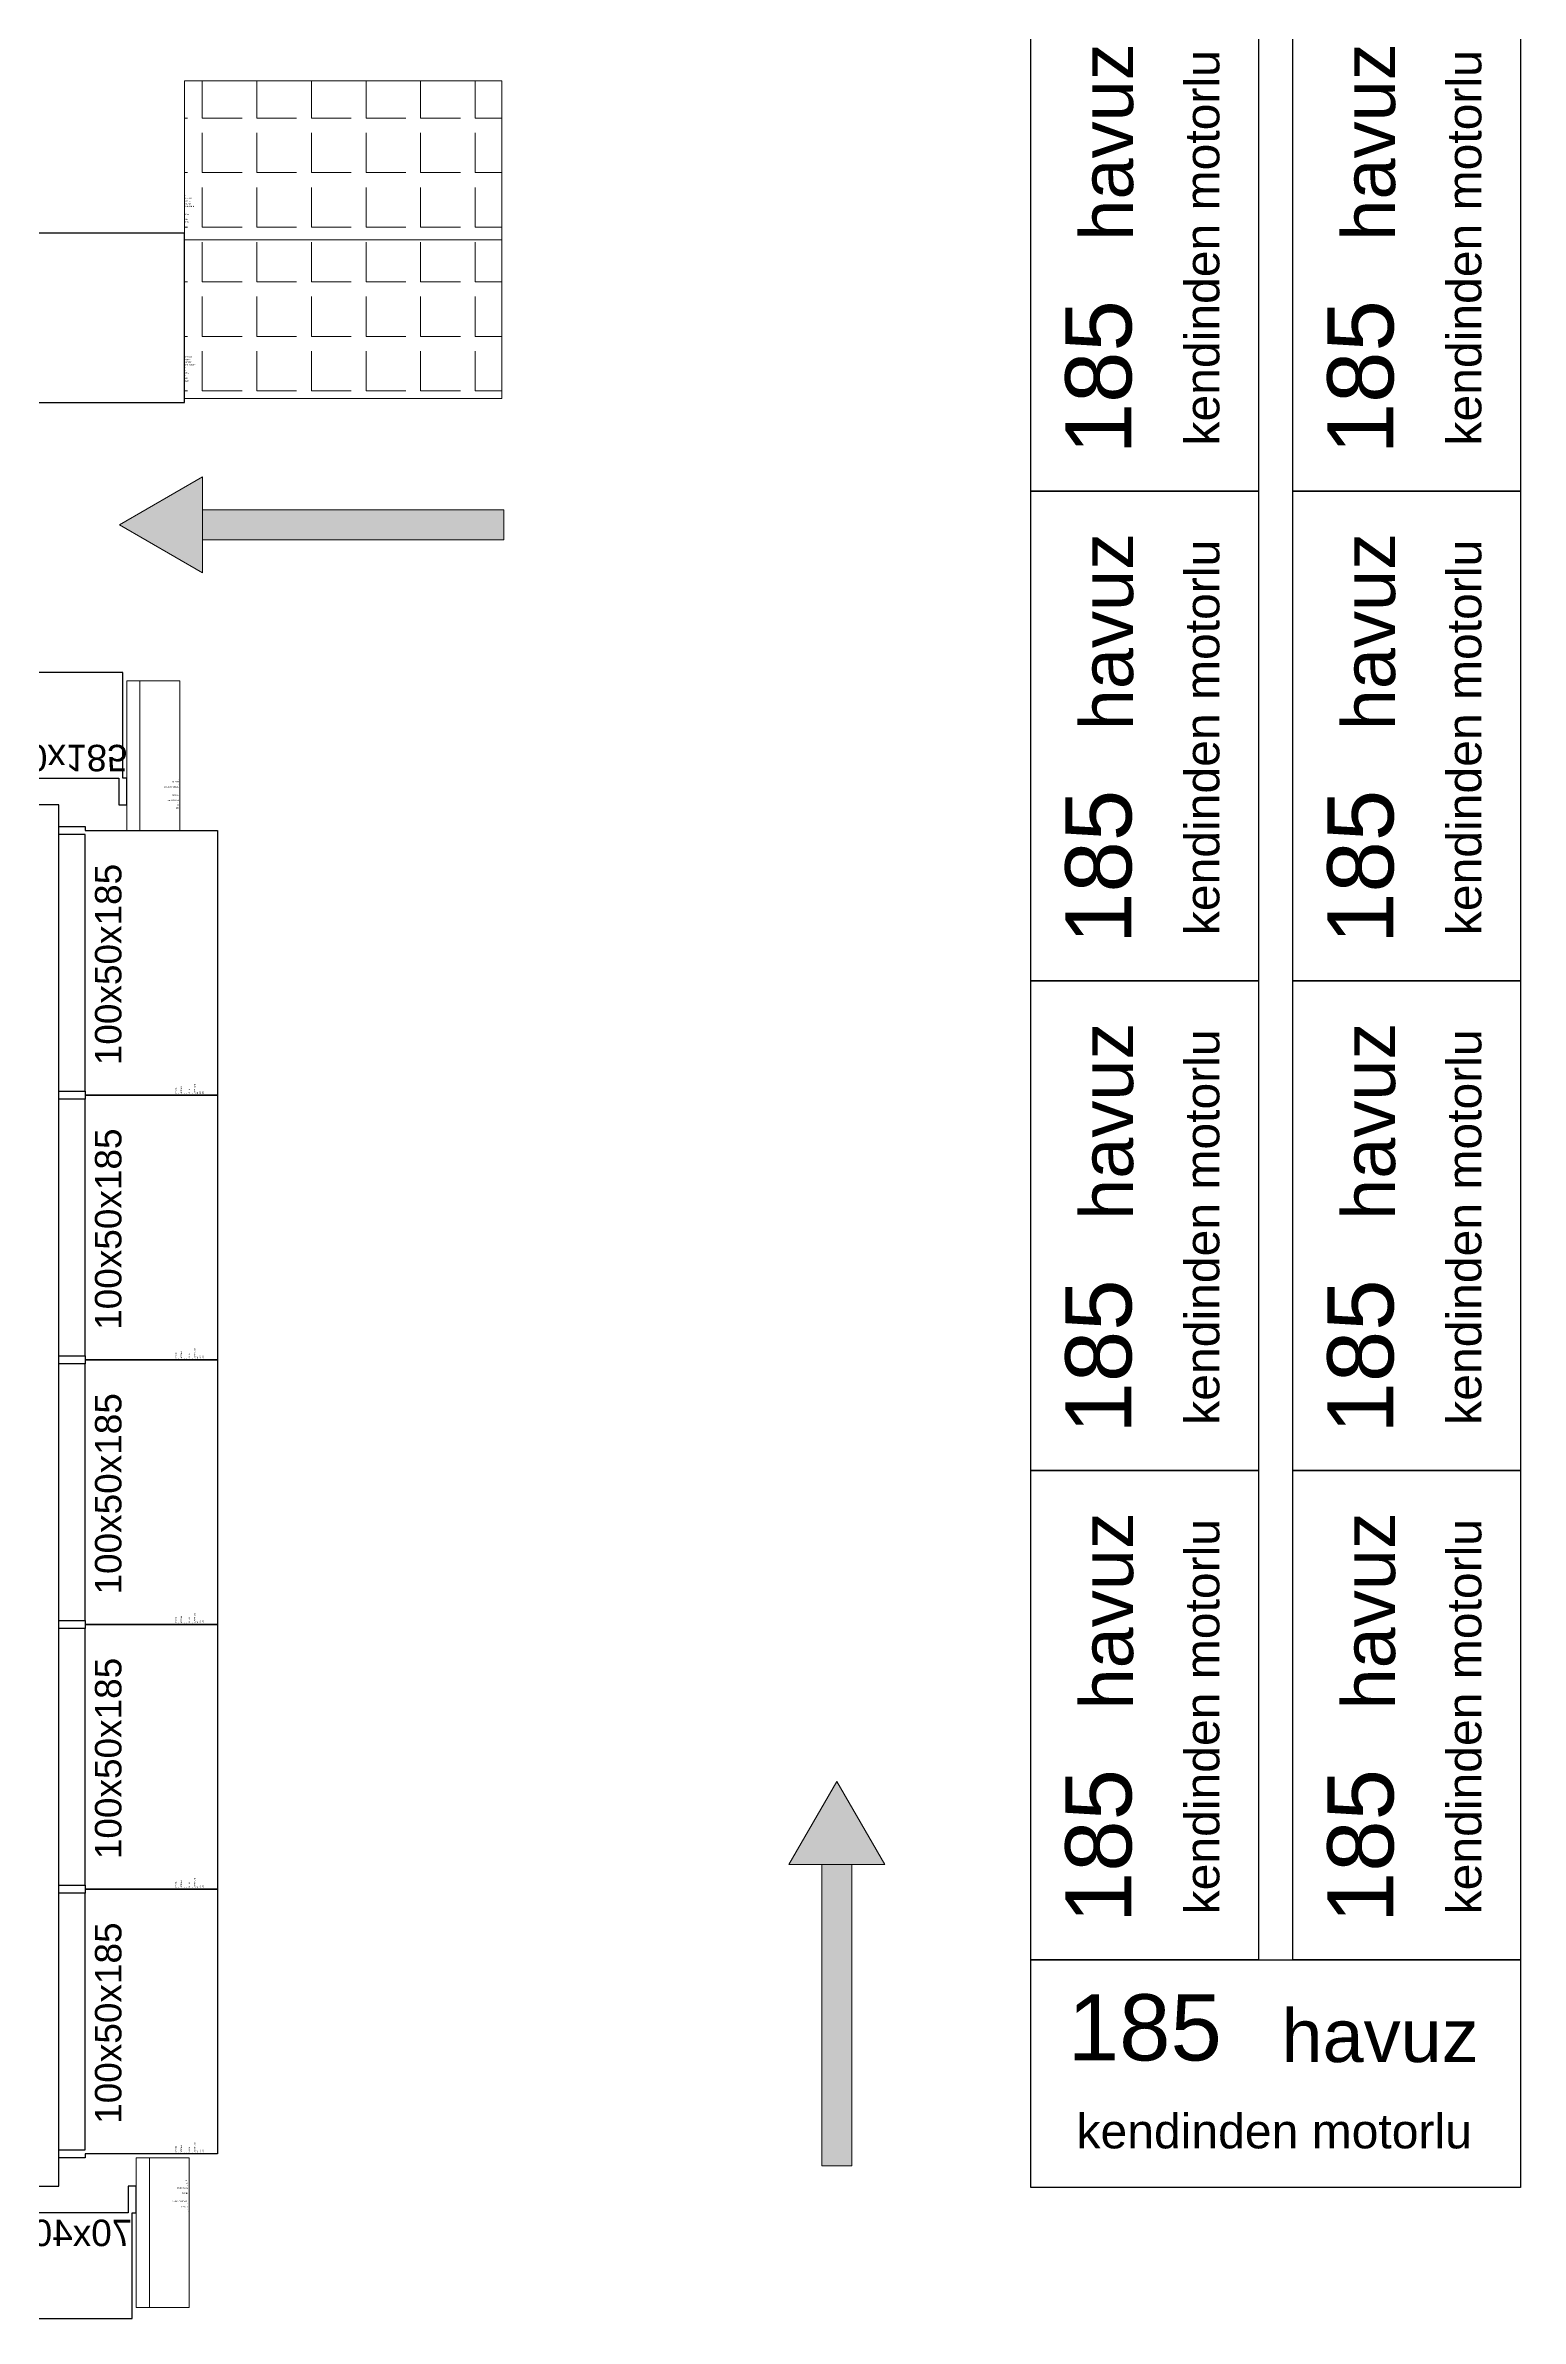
# Model space of a CAD drawing. Extents: x 2698 to 184165, y 3805 to 33846.
# Drawn here: x 165224 to 165782, y 30342 to 31201 of the extents above; entities that cross this region are included whole.
import ezdxf
from ezdxf.enums import TextEntityAlignment as Align

# ---------------------------------------------------------------- set-up
doc = ezdxf.new("R2010")
doc.units = 0
doc.header["$LTSCALE"] = 2
doc.layers.get('0').update_dxf_attribs({"color": 252, "linetype": 'CONTINUOUS'})
doc.layers.add('_MCA-0-MIM', color=252, linetype='CONTINUOUS', lineweight=18)
for name, color, linetype in [('Alçıpan', 252, 'CONTINUOUS'), ('havuz dolap', 252, 'CONTINUOUS'), ('Kolon', 52, 'CONTINUOUS'), ('Planogram', 252, 'CONTINUOUS'), ('reyon100', 252, 'CONTINUOUS'), ('reyon70', 252, 'CONTINUOUS')]:
    doc.layers.add(name, color=color, linetype=linetype)
doc.styles.get("Standard").update_dxf_attribs({"font": 'arial.ttf'})
doc.styles.add('Text Of Place', font='swissl.ttf', dxfattribs={"height": 50})

# ---------------------------------------------------------------- blocks, each defined once
blk = doc.blocks.new('yan reyon büyük')
for p, q in [((0, 0), (56.6, 0)), ((0, 0), (0, -20)), ((56.6, 0), (56.6, -20)), ((0, -15), (56.6, -15)), ((0, -20), (56.6, -20))]:
    blk.add_line(p, q)
at = {"layer": 'Planogram'}
for tag, p, height in [('YUKSEKLIK', (8.2, -0.34), 0.5), ('UZUNLUK', (9.2, -0.34), 0.5), ('DERINLIK', (10.2, -0.34), 0.5), ('KULLANIM', (11.2, -0.34), 0.5), ('KULLANIM_SEKLI', (12.2, -0.34), 0.5), ('YAPI', (13.2, -0.34), 0.5), ('KAPAK', (14.2, -0.34), 0.5), ('ALT_TANIM', (15.2, -0.34), 0.5), ('TANIM', (16.2, -0.34), 0.5), ('ALT_TIP', (17.2, -0.34), 0.5), ('TIP', (18.2, -0.34), 0.5), ('ALAN', (19.2, -0.34), 0.5), ('KILITLI', (20.2, -0.34), 0.1)]:
    blk.add_attdef(tag, p, '', height=height, rotation=270, dxfattribs=at)
blk = doc.blocks.new('*U116')
at = {"layer": 'reyon70'}
blk.add_lwpolyline([(1.5, 40), (65, 40), (65, 50), (68, 50), (68, 40), (66.5, 40), (66.5, 0), (0, 0), (0, 40), (-1.5, 40), (-1.5, 50), (1.5, 50)], close=True, dxfattribs=at)
at = {"layer": 'Planogram'}
for tag, p, height in [('KILITLI', (0.34, 17.39), 0.1), ('ALAN', (0.34, 16.39), 0.5), ('ALT_TIP', (0.34, 14.39), 0.5), ('ALT_TANIM', (0.34, 12.39), 0.5), ('TIP', (0.34, 15.39), 0.5), ('TANIM', (0.34, 13.39), 0.5), ('YAPI', (0.34, 10.39), 0.5), ('KAPAK', (0.34, 11.39), 0.5), ('KULLANIM_SEKLI', (0.34, 9.39), 0.5), ('KULLANIM', (0.34, 8.39), 0.5), ('YUKSEKLIK', (0.34, 5.39), 0.5), ('DERINLIK', (0.34, 7.39), 0.5), ('UZUNLUK', (0.34, 6.39), 0.5)]:
    blk.add_attdef(tag, p, '', height=height, dxfattribs=at)
at = {"layer": 'reyon70', "style": 'Text Of Place'}
blk.add_text('70x40x185', height=10, dxfattribs=at).set_placement((34.14, 27.36), align=Align.CENTER)
blk = doc.blocks.new('*U117')
at = {"layer": 'reyon70'}
blk.add_lwpolyline([(1.5, 40), (65, 40), (65, 50), (68, 50), (68, 40), (66.5, 40), (66.5, 0), (0, 0), (0, 40), (-1.5, 40), (-1.5, 50), (1.5, 50)], close=True, dxfattribs=at)
at = {"layer": 'Planogram'}
for tag, p, height in [('KILITLI', (0.34, 17.39), 0.1), ('ALAN', (0.34, 16.39), 0.5), ('ALT_TIP', (0.34, 14.39), 0.5), ('ALT_TANIM', (0.34, 12.39), 0.5), ('TIP', (0.34, 15.39), 0.5), ('TANIM', (0.34, 13.39), 0.5), ('YAPI', (0.34, 10.39), 0.5), ('KAPAK', (0.34, 11.39), 0.5), ('KULLANIM_SEKLI', (0.34, 9.39), 0.5), ('KULLANIM', (0.34, 8.39), 0.5), ('YUKSEKLIK', (0.34, 5.39), 0.5), ('DERINLIK', (0.34, 7.39), 0.5), ('UZUNLUK', (0.34, 6.39), 0.5)]:
    blk.add_attdef(tag, p, '', height=height, dxfattribs=at)
at = {"layer": 'reyon70', "style": 'Text Of Place'}
blk.add_text('70x40x185', height=10, dxfattribs=at).set_placement((34.14, 27.36), align=Align.CENTER)
blk = doc.blocks.new('60x120 sepet')
h = blk.add_hatch()
h.set_pattern_fill('ANGLE', color=256, scale=75, style=0)
h.set_pattern_definition([(360, (-54991.426, 17870.375), (5e-15, 20.625), [15, -5.625]), (90, (-54991.426, 17870.375), (-20.625, 6e-15), [15, -5.625])])
h.paths.add_polyline_path([(0, 0), (120, 0), (120, 60), (0, 60)])
blk.add_lwpolyline([(0, 0), (120, 0), (120, 60), (0, 60)], close=True)
at = {"layer": 'Planogram'}
for tag, p, height in [('KILITLI', (0.34, 17.39), 0.1), ('ALAN', (0.34, 16.39), 0.5), ('ALT_TIP', (0.34, 14.39), 0.5), ('ALT_TANIM', (0.34, 12.39), 0.5), ('TIP', (0.34, 15.39), 0.5), ('TANIM', (0.34, 13.39), 0.5), ('YAPI', (0.34, 10.39), 0.5), ('KAPAK', (0.34, 11.39), 0.5), ('KULLANIM_SEKLI', (0.34, 9.39), 0.5), ('KULLANIM', (0.34, 8.39), 0.5), ('YUKSEKLIK', (0.34, 5.39), 0.5), ('DERINLIK', (0.34, 7.39), 0.5), ('UZUNLUK', (0.34, 6.39), 0.5)]:
    blk.add_attdef(tag, p, '', height=height, dxfattribs=at)
blk = doc.blocks.new('Yön01')
at = {"transparency": 33554687}
h = blk.add_hatch(color=256, dxfattribs=at)
h.paths.add_polyline_path([(19504.98, 10802.53), (19489.47, 10829.39), (19473.96, 10802.53)])
h.paths.add_polyline_path([(19494.31, 10802.53), (19484.64, 10802.53), (19484.64, 10705.04), (19494.31, 10705.04)])
for points in [[(19504.98, 10802.53), (19489.47, 10829.39), (19473.96, 10802.53)], [(19494.31, 10802.53), (19484.64, 10802.53), (19484.64, 10705.04), (19494.31, 10705.04)]]:
    blk.add_lwpolyline(points, close=True)
blk = doc.blocks.new('*U138')
at = {"layer": 'reyon100'}
blk.add_lwpolyline([(1.5, 50), (98.5, 50), (98.5, 60), (101.5, 60), (101.5, 50), (100, 50), (100, 0), (0, 0), (0, 50), (-1.5, 50), (-1.5, 60), (1.5, 60)], close=True, dxfattribs=at)
at = {"layer": 'Planogram'}
for tag, p, height in [('KILITLI', (0.44, 17.39), 0.1), ('ALAN', (0.44, 16.39), 0.5), ('ALT_TIP', (0.44, 14.39), 0.5), ('ALT_TANIM', (0.44, 12.39), 0.5), ('TIP', (0.44, 15.39), 0.5), ('TANIM', (0.44, 13.39), 0.5), ('YAPI', (0.44, 10.39), 0.5), ('KAPAK', (0.44, 11.39), 0.5), ('KULLANIM_SEKLI', (0.44, 9.39), 0.5), ('KULLANIM', (0.44, 8.39), 0.5), ('YUKSEKLIK', (0.44, 5.39), 0.5), ('UZUNLUK', (0.44, 6.39), 0.5), ('DERINLIK', (0.44, 7.39), 0.5)]:
    blk.add_attdef(tag, p, '', height=height, dxfattribs=at)
at = {"layer": 'reyon100', "style": 'Text Of Place'}
blk.add_text('100x50x185', height=10, dxfattribs=at).set_placement((49.35, 36.3), align=Align.CENTER)
blk = doc.blocks.new('ZEMİN KAT')
at = {"layer": 'Alçıpan'}
blk.add_lwpolyline([(171825.88, 30914.03), (171665.88, 30914.03), (171665.88, 30392.03), (172645.88, 30392.03), (172655.88, 30392.03), (172655.88, 30904.03), (172655.88, 30914.03)], close=True, dxfattribs=at)
at = {"layer": 'havuz dolap', "color": 252}
for points in [[(173023.25, 31032.53), (173023.25, 31217.53), (173109.25, 31217.53), (173109.25, 31032.53)], [(173122.25, 31032.53), (173122.25, 31217.53), (173208.25, 31217.53), (173208.25, 31032.53)], [(173023.25, 30847.53), (173023.25, 31032.53), (173109.25, 31032.53), (173109.25, 30847.53)], [(173122.25, 30847.53), (173122.25, 31032.53), (173208.25, 31032.53), (173208.25, 30847.53)], [(173023.25, 30662.53), (173023.25, 30847.53), (173109.25, 30847.53), (173109.25, 30662.53)], [(173122.25, 30662.53), (173122.25, 30847.53), (173208.25, 30847.53), (173208.25, 30662.53)], [(173023.25, 30477.53), (173023.25, 30662.53), (173109.25, 30662.53), (173109.25, 30477.53)], [(173122.25, 30477.53), (173122.25, 30662.53), (173208.25, 30662.53), (173208.25, 30477.53)], [(173023.25, 30477.53), (173208.25, 30477.53), (173208.25, 30391.53), (173023.25, 30391.53)]]:
    blk.add_lwpolyline(points, close=True, dxfattribs=at)
at = {"layer": 'Kolon'}
blk.add_lwpolyline([(172638.38, 31130.03), (172638.38, 31066.03), (172703.38, 31066.03), (172703.38, 31130.03)], close=True, dxfattribs=at)
for p in [(172703.38, 31127.53), (172703.38, 31067.53)]:
    blk.add_blockref('60x120 sepet', p).add_auto_attribs({'ALAN': '-', 'KILITLI': 'H', 'YUKSEKLIK': '-', 'UZUNLUK': '120', 'DERINLIK': '60', 'KULLANIM': '-', 'KULLANIM_SEKLI': 'DSA', 'YAPI': '-', 'KAPAK': '-', 'ALT_TANIM': 'TEL SEPET ', 'TANIM': 'SEPET', 'ALT_TIP': 'ORTA', 'TIP': 'TESHIR'})
at = {"xscale": 1.167736814224391, "yscale": 1.167736814224391, "zscale": 1.167736814224391, "rotation": 90}
blk.add_blockref('Yön01', (185324.71, 8261.2), dxfattribs=at)
ref = blk.add_blockref('yan reyon büyük', (172701.59, 30904.3), dxfattribs=dict(xscale=-1, rotation=270))
ref.add_attrib('ALAN', '-', (172701.02, 30923.5), dxfattribs={"layer": 'Planogram', "height": 0.5})
ref.add_attrib('KILITLI', 'H', (172701.16, 30924.5), dxfattribs={"layer": 'Planogram', "height": 0.1})
ref.add_attrib('YUKSEKLIK', '185', (172700.04, 30912.5), dxfattribs={"layer": 'Planogram', "height": 0.5})
ref.add_attrib('UZUNLUK', '57', (172700.48, 30913.5), dxfattribs={"layer": 'Planogram', "height": 0.5})
ref.add_attrib('DERINLIK', '20', (172700.49, 30914.5), dxfattribs={"layer": 'Planogram', "height": 0.5})
ref.add_attrib('KULLANIM', 'REYON BASI', (172696.99, 30915.5), dxfattribs={"layer": 'Planogram', "height": 0.5})
ref.add_attrib('KULLANIM_SEKLI', '-', (172701.02, 30916.5), dxfattribs={"layer": 'Planogram', "height": 0.5})
ref.add_attrib('YAPI', 'METAL', (172698.9, 30917.5), dxfattribs={"layer": 'Planogram', "height": 0.5})
ref.add_attrib('KAPAK', '-', (172701.02, 30918.5), dxfattribs={"layer": 'Planogram', "height": 0.5})
ref.add_attrib('ALT_TANIM', '-', (172701.02, 30919.5), dxfattribs={"layer": 'Planogram', "height": 0.5})
ref.add_attrib('TANIM', 'TURUNCU YANAK', (172695.23, 30920.5), dxfattribs={"layer": 'Planogram', "height": 0.5})
ref.add_attrib('ALT_TIP', '-', (172701.02, 30921.5), dxfattribs={"layer": 'Planogram', "height": 0.5})
ref.add_attrib('TIP', 'REYON', (172698.77, 30922.5), dxfattribs={"layer": 'Planogram', "height": 0.5})
at = {"xscale": 1.167736814224391, "yscale": 1.167736814224391, "zscale": 1.167736814224391}
blk.add_blockref('Yön01', (150191.35, 17899.11), dxfattribs=at)
at = {"rotation": 270}
blk.add_blockref('yan reyon büyük', (172705.16, 30402.75), dxfattribs=at).add_auto_attribs({'ALAN': '-', 'KILITLI': 'H', 'YUKSEKLIK': '185', 'UZUNLUK': '57', 'DERINLIK': '20', 'KULLANIM': 'REYON BASI', 'KULLANIM_SEKLI': '-', 'YAPI': 'METAL', 'KAPAK': '-', 'ALT_TANIM': '-', 'TANIM': 'TURUNCU YANAK', 'ALT_TIP': '-', 'TIP': 'REYON'})
at = {"layer": 'reyon100', "rotation": 90}
for p in [(172715.88, 30804.3), (172715.88, 30704.3), (172715.88, 30604.3), (172715.88, 30504.3), (172715.88, 30404.3)]:
    blk.add_blockref('*U138', p, dxfattribs=at).add_auto_attribs({'ALAN': '-', 'KILITLI': 'H', 'YUKSEKLIK': '185', 'UZUNLUK': '100', 'DERINLIK': '50', 'KULLANIM': 'DUVAR DIBI', 'KULLANIM_SEKLI': '-', 'YAPI': 'METAL', 'KAPAK': '-', 'ALT_TANIM': '-', 'TANIM': 'NORMAL', 'ALT_TIP': '-', 'TIP': 'REYON'})
at = {"layer": 'reyon70', "xscale": -1, "rotation": 180}
blk.add_blockref('*U116', (172613.59, 30964.03), dxfattribs=at)
at = {"layer": 'reyon70', "xscale": -1}
blk.add_blockref('*U117', (172683.66, 30342.03), dxfattribs=at)
at = {"color": 252, "style": 'Text Of Place'}
for s, height, p in [('havuz', 20, (173061.86, 31127.17)), ('kendinden motorlu', 13, (173094.45, 31049.75)), ('havuz', 20, (173160.86, 31127.17)), ('kendinden motorlu', 13, (173193.45, 31049.75)), ('185', 25, (173061.24, 31046.42)), ('185', 25, (173160.24, 31046.42)), ('havuz', 20, (173061.86, 30942.17)), ('havuz', 20, (173160.86, 30942.17)), ('kendinden motorlu', 13, (173094.45, 30864.75)), ('kendinden motorlu', 13, (173193.45, 30864.75)), ('185', 25, (173061.24, 30861.42)), ('185', 25, (173160.24, 30861.42)), ('havuz', 20, (173061.86, 30757.17)), ('kendinden motorlu', 13, (173094.45, 30679.75)), ('havuz', 20, (173160.86, 30757.17)), ('kendinden motorlu', 13, (173193.45, 30679.75)), ('185', 25, (173061.24, 30676.42)), ('185', 25, (173160.24, 30676.42)), ('havuz', 20, (173061.86, 30572.17)), ('kendinden motorlu', 13, (173094.45, 30494.75)), ('havuz', 20, (173160.86, 30572.17)), ('kendinden motorlu', 13, (173193.45, 30494.75)), ('185', 25, (173061.24, 30491.42)), ('185', 25, (173160.24, 30491.42))]:
    blk.add_text(s, height=height, rotation=90, dxfattribs=at).set_placement(p)
for s, height, p in [('185', 25, (173037.14, 30439.55)), ('havuz', 20, (173117.89, 30438.93)), ('kendinden motorlu', 13, (173040.47, 30406.33))]:
    blk.add_text(s, height=height, dxfattribs=at).set_placement(p)
for tag, p in [('PLN_ID', (172923.07, 31560.21)), ('FORMAT', (174194.75, 31176.9)), ('UNITE_SAYISI', (174194.95, 31176.65)), ('GRUP', (174195.11, 31176.44)), ('PLANOGRAM_ADI', (174195.28, 31176.24)), ('PLN_ID', (173932.96, 31088.8)), ('FORMAT', (173764.03, 30846.27)), ('UNITE_SAYISI', (173764.22, 30846.03)), ('GRUP', (173764.39, 30845.81)), ('PLANOGRAM_ADI', (173764.55, 30845.61)), ('PLN_ID', (173765.43, 30824.23)), ('PLN_ID', (173999.9, 30002.66)), ('FORMAT', (170580.58, 29917.48)), ('UNITE_SAYISI', (170580.78, 29917.24)), ('GRUP', (170580.94, 29917.03)), ('PLANOGRAM_ADI', (170581.11, 29916.83)), ('PLN_ID', (170581.99, 29895.45)), ('FORMAT', (169488.77, 29510.59)), ('UNITE_SAYISI', (169488.97, 29510.35)), ('GRUP', (169489.13, 29510.13)), ('PLANOGRAM_ADI', (169489.3, 29509.94)), ('PLN_ID', (169490.17, 29488.55)), ('FORMAT', (173143.41, 29324.4)), ('UNITE_SAYISI', (173143.61, 29324.16)), ('GRUP', (173143.77, 29323.95)), ('PLANOGRAM_ADI', (173143.94, 29323.75)), ('PLN_ID', (173144.81, 29302.36))]:
    blk.add_attdef(tag, p, '', height=0.162, rotation=35.41823)
at = {"color": 252}
for tag, p in [('FORMAT', (173517.63, 30361.88)), ('UNITE_SAYISI', (173517.82, 30361.64)), ('PLANOGRAM_ADI', (173518.15, 30361.23)), ('GRUP', (173517.99, 30361.43)), ('PLN_ID', (173519.03, 30339.85)), ('FORMAT', (174014.71, 29571.22)), ('UNITE_SAYISI', (174014.9, 29570.97)), ('PLANOGRAM_ADI', (174015.23, 29570.56)), ('GRUP', (174015.07, 29570.76)), ('PLN_ID', (174016.11, 29549.18))]:
    blk.add_attdef(tag, p, '', height=0.162, rotation=35.41823, dxfattribs=at)
at = {"layer": 'Planogram'}
for tag, p, height, rotation in [('KULLANIM_SEKLI', (172905.05, 31695.57), 0.5, 180), ('YUKSEKLIK', (172905.05, 31699.57), 0.5, 180), ('KULLANIM', (172905.05, 31696.57), 0.5, 180), ('UZUNLUK', (172905.05, 31698.57), 0.5, 180), ('DERINLIK', (172905.05, 31697.57), 0.5, 180), ('KAPAK', (172905.05, 31693.57), 0.5, 180), ('YAPI', (172905.05, 31694.57), 0.5, 180), ('KULLANIM_SEKLI', (173410.05, 31695.57), 0.5, 180), ('YUKSEKLIK', (173410.05, 31699.57), 0.5, 180), ('KULLANIM', (173410.05, 31696.57), 0.5, 180), ('UZUNLUK', (173410.05, 31698.57), 0.5, 180), ('DERINLIK', (173410.05, 31697.57), 0.5, 180), ('KAPAK', (173410.05, 31693.57), 0.5, 180), ('YAPI', (173410.05, 31694.57), 0.5, 180), ('ALT_TANIM', (172905.05, 31692.57), 0.5, 180), ('ALT_TIP', (172905.05, 31690.57), 0.5, 180), ('TANIM', (172905.05, 31691.57), 0.5, 180), ('ALAN', (172905.05, 31688.57), 0.5, 180), ('TIP', (172905.05, 31689.57), 0.5, 180), ('KILITLI', (172905.05, 31687.57), 0.1, 180), ('ALT_TANIM', (173410.05, 31692.57), 0.5, 180), ('ALT_TIP', (173410.05, 31690.57), 0.5, 180), ('TANIM', (173410.05, 31691.57), 0.5, 180), ('ALAN', (173410.05, 31688.57), 0.5, 180), ('TIP', (173410.05, 31689.57), 0.5, 180), ('KILITLI', (173410.05, 31687.57), 0.1, 180), ('YUKSEKLIK', (173413.39, 31616), 0.5, 270), ('UZUNLUK', (173414.39, 31616), 0.5, 270), ('DERINLIK', (173415.39, 31616), 0.5, 270), ('KULLANIM', (173416.39, 31616), 0.5, 270), ('KULLANIM_SEKLI', (173417.39, 31616), 0.5, 270), ('YAPI', (173418.39, 31616), 0.5, 270), ('KAPAK', (173419.39, 31616), 0.5, 270), ('ALT_TANIM', (173420.39, 31616), 0.5, 270), ('TANIM', (173421.39, 31616), 0.5, 270), ('ALT_TIP', (173422.39, 31616), 0.5, 270), ('TIP', (173423.39, 31616), 0.5, 270), ('ALAN', (173424.39, 31616), 0.5, 270), ('KILITLI', (173425.39, 31616), 0.1, 270), ('YUKSEKLIK', (173511.98, 31599.42), 0.5, 180), ('YUKSEKLIK', (174141.98, 31599.42), 0.5, 180), ('KULLANIM_SEKLI', (173511.98, 31595.42), 0.5, 180), ('ALT_TANIM', (173511.98, 31592.42), 0.5, 180), ('KULLANIM', (173511.98, 31596.42), 0.5, 180), ('UZUNLUK', (173511.98, 31598.42), 0.5, 180), ('DERINLIK', (173511.98, 31597.42), 0.5, 180), ('ALT_TIP', (173511.98, 31590.42), 0.5, 180), ('KAPAK', (173511.98, 31593.42), 0.5, 180), ('TANIM', (173511.98, 31591.42), 0.5, 180), ('YAPI', (173511.98, 31594.42), 0.5, 180), ('KULLANIM_SEKLI', (174141.98, 31595.42), 0.5, 180), ('ALT_TANIM', (174141.98, 31592.42), 0.5, 180), ('KULLANIM', (174141.98, 31596.42), 0.5, 180), ('UZUNLUK', (174141.98, 31598.42), 0.5, 180), ('DERINLIK', (174141.98, 31597.42), 0.5, 180), ('ALT_TIP', (174141.98, 31590.42), 0.5, 180), ('KAPAK', (174141.98, 31593.42), 0.5, 180), ('TANIM', (174141.98, 31591.42), 0.5, 180), ('YAPI', (174141.98, 31594.42), 0.5, 180), ('ALAN', (173511.98, 31588.42), 0.5, 180), ('TIP', (173511.98, 31589.42), 0.5, 180), ('KILITLI', (173511.98, 31587.42), 0.1, 180), ('ALAN', (174141.98, 31588.42), 0.5, 180), ('TIP', (174141.98, 31589.42), 0.5, 180), ('KILITLI', (174141.98, 31587.42), 0.1, 180), ('YUKSEKLIK', (173413.39, 31517), 0.5, 270), ('UZUNLUK', (173414.39, 31517), 0.5, 270), ('DERINLIK', (173415.39, 31517), 0.5, 270), ('KULLANIM', (173416.39, 31517), 0.5, 270), ('KULLANIM_SEKLI', (173417.39, 31517), 0.5, 270), ('YAPI', (173418.39, 31517), 0.5, 270), ('KAPAK', (173419.39, 31517), 0.5, 270), ('ALT_TANIM', (173420.39, 31517), 0.5, 270), ('TANIM', (173421.39, 31517), 0.5, 270), ('ALT_TIP', (173422.39, 31517), 0.5, 270), ('TIP', (173423.39, 31517), 0.5, 270), ('ALAN', (173424.39, 31517), 0.5, 270), ('KILITLI', (173425.39, 31517), 0.1, 270), ('YUKSEKLIK', (174167.32, 31514.11), 0.5, 270), ('UZUNLUK', (174168.32, 31514.11), 0.5, 270), ('DERINLIK', (174169.32, 31514.11), 0.5, 270), ('KULLANIM', (174170.32, 31514.11), 0.5, 270), ('KULLANIM_SEKLI', (174171.32, 31514.11), 0.5, 270), ('YAPI', (174172.32, 31514.11), 0.5, 270), ('KAPAK', (174173.32, 31514.11), 0.5, 270), ('ALT_TANIM', (174174.32, 31514.11), 0.5, 270), ('TANIM', (174175.32, 31514.11), 0.5, 270), ('ALT_TIP', (174176.32, 31514.11), 0.5, 270), ('TIP', (174177.32, 31514.11), 0.5, 270), ('ALAN', (174178.32, 31514.11), 0.5, 270), ('KILITLI', (174179.32, 31514.11), 0.1, 270), ('KULLANIM_SEKLI', (174251.9, 31259.11), 0.5, 90), ('KILITLI', (174243.9, 31259.11), 0.1, 90), ('ALAN', (174244.9, 31259.11), 0.5, 90), ('TIP', (174245.9, 31259.11), 0.5, 90), ('ALT_TIP', (174246.9, 31259.11), 0.5, 90), ('TANIM', (174247.9, 31259.11), 0.5, 90), ('ALT_TANIM', (174248.9, 31259.11), 0.5, 90), ('KAPAK', (174249.9, 31259.11), 0.5, 90), ('YAPI', (174250.9, 31259.11), 0.5, 90), ('KULLANIM', (174252.9, 31259.11), 0.5, 90), ('DERINLIK', (174253.9, 31259.11), 0.5, 90), ('UZUNLUK', (174254.9, 31259.11), 0.5, 90), ('YUKSEKLIK', (174255.9, 31259.11), 0.5, 90), ('ALT_TANIM', (173989.31, 30934.24), 0.5, 90), ('KULLANIM_SEKLI', (173992.31, 30934.24), 0.5, 90), ('KULLANIM', (173993.31, 30934.24), 0.5, 90), ('DERINLIK', (173994.31, 30934.24), 0.5, 90), ('UZUNLUK', (173995.31, 30934.24), 0.5, 90), ('YUKSEKLIK', (173996.31, 30934.24), 0.5, 90), ('YUKSEKLIK', (173907.74, 30934.24), 0.5, 270), ('UZUNLUK', (173908.74, 30934.24), 0.5, 270), ('DERINLIK', (173909.74, 30934.24), 0.5, 270), ('KULLANIM', (173910.74, 30934.24), 0.5, 270), ('KULLANIM_SEKLI', (173911.74, 30934.24), 0.5, 270), ('YAPI', (173912.74, 30934.24), 0.5, 270), ('KAPAK', (173913.74, 30934.24), 0.5, 270), ('ALT_TANIM', (173914.74, 30934.24), 0.5, 270), ('TANIM', (173915.74, 30934.24), 0.5, 270), ('ALT_TIP', (173916.74, 30934.24), 0.5, 270), ('TIP', (173917.74, 30934.24), 0.5, 270), ('ALAN', (173918.74, 30934.24), 0.5, 270), ('KILITLI', (173919.74, 30934.24), 0.1, 270), ('KILITLI', (173984.31, 30934.24), 0.1, 90), ('ALAN', (173985.31, 30934.24), 0.5, 90), ('TIP', (173986.31, 30934.24), 0.5, 90), ('ALT_TIP', (173987.31, 30934.24), 0.5, 90), ('TANIM', (173988.31, 30934.24), 0.5, 90), ('KAPAK', (173990.31, 30934.24), 0.5, 90), ('YAPI', (173991.31, 30934.24), 0.5, 90), ('YUKSEKLIK', (169421.81, 30001.88), 0.5, 270), ('UZUNLUK', (169422.81, 30001.88), 0.5, 270), ('DERINLIK', (169423.81, 30001.88), 0.5, 270), ('KULLANIM', (169424.81, 30001.88), 0.5, 270), ('KULLANIM_SEKLI', (169425.81, 30001.88), 0.5, 270), ('YAPI', (169426.81, 30001.88), 0.5, 270), ('KAPAK', (169427.81, 30001.88), 0.5, 270), ('ALT_TANIM', (169428.81, 30001.88), 0.5, 270), ('TANIM', (169429.81, 30001.88), 0.5, 270), ('ALT_TIP', (169430.81, 30001.88), 0.5, 270), ('TIP', (169431.81, 30001.88), 0.5, 270), ('ALAN', (169432.81, 30001.88), 0.5, 270), ('KILITLI', (169433.81, 30001.88), 0.1, 270), ('YUKSEKLIK', (169420.38, 29996.88), 0.5, 270), ('UZUNLUK', (169421.38, 29996.88), 0.5, 270), ('DERINLIK', (169422.38, 29996.88), 0.5, 270), ('KULLANIM', (169423.38, 29996.88), 0.5, 270), ('KULLANIM_SEKLI', (169424.38, 29996.88), 0.5, 270), ('YAPI', (169425.38, 29996.88), 0.5, 270), ('KAPAK', (169426.38, 29996.88), 0.5, 270), ('ALT_TANIM', (169427.38, 29996.88), 0.5, 270), ('TANIM', (169428.38, 29996.88), 0.5, 270), ('ALT_TIP', (169429.38, 29996.88), 0.5, 270), ('TIP', (169430.38, 29996.88), 0.5, 270), ('ALAN', (169431.38, 29996.88), 0.5, 270), ('KILITLI', (169432.38, 29996.88), 0.1, 270), ('YUKSEKLIK', (169420.38, 29746.88), 0.5, 270), ('UZUNLUK', (169421.38, 29746.88), 0.5, 270), ('DERINLIK', (169422.38, 29746.88), 0.5, 270), ('KULLANIM', (169423.38, 29746.88), 0.5, 270), ('KULLANIM_SEKLI', (169424.38, 29746.88), 0.5, 270), ('YAPI', (169425.38, 29746.88), 0.5, 270), ('KAPAK', (169426.38, 29746.88), 0.5, 270), ('ALT_TANIM', (169427.38, 29746.88), 0.5, 270), ('TANIM', (169428.38, 29746.88), 0.5, 270), ('ALT_TIP', (169429.38, 29746.88), 0.5, 270), ('TIP', (169430.38, 29746.88), 0.5, 270), ('ALAN', (169431.38, 29746.88), 0.5, 270), ('KILITLI', (169432.38, 29746.88), 0.1, 270), ('YUKSEKLIK', (169421.81, 29496.88), 0.5, 270), ('UZUNLUK', (169422.81, 29496.88), 0.5, 270), ('DERINLIK', (169423.81, 29496.88), 0.5, 270), ('KULLANIM', (169424.81, 29496.88), 0.5, 270), ('KULLANIM_SEKLI', (169425.81, 29496.88), 0.5, 270), ('YAPI', (169426.81, 29496.88), 0.5, 270), ('KAPAK', (169427.81, 29496.88), 0.5, 270), ('ALT_TANIM', (169428.81, 29496.88), 0.5, 270), ('TANIM', (169429.81, 29496.88), 0.5, 270), ('ALT_TIP', (169430.81, 29496.88), 0.5, 270), ('TIP', (169431.81, 29496.88), 0.5, 270), ('ALAN', (169432.81, 29496.88), 0.5, 270), ('KILITLI', (169433.81, 29496.88), 0.1, 270)]:
    blk.add_attdef(tag, p, '', height=height, rotation=rotation, dxfattribs=at)
for tag, p, height in [('ALAN', (173511.98, 31521.85), 0.5), ('KILITLI', (173511.98, 31522.85), 0.1), ('ALAN', (173761.98, 31526.63), 0.5), ('ALT_TIP', (173761.98, 31524.63), 0.5), ('ALT_TANIM', (173761.98, 31522.63), 0.5), ('KILITLI', (173761.98, 31527.63), 0.1), ('TIP', (173761.98, 31525.63), 0.5), ('TANIM', (173761.98, 31523.63), 0.5), ('KAPAK', (173761.98, 31521.63), 0.5), ('ALT_TIP', (173511.98, 31519.85), 0.5), ('ALT_TANIM', (173511.98, 31517.85), 0.5), ('TIP', (173511.98, 31520.85), 0.5), ('TANIM', (173511.98, 31518.85), 0.5), ('YAPI', (173511.98, 31515.85), 0.5), ('KAPAK', (173511.98, 31516.85), 0.5), ('KULLANIM_SEKLI', (173511.98, 31514.85), 0.5), ('KULLANIM', (173511.98, 31513.85), 0.5), ('DERINLIK', (173511.98, 31512.85), 0.5), ('YAPI', (173761.98, 31520.63), 0.5), ('YUKSEKLIK', (173761.98, 31515.63), 0.5), ('UZUNLUK', (173761.98, 31516.63), 0.5), ('KULLANIM_SEKLI', (173761.98, 31519.63), 0.5), ('KULLANIM', (173761.98, 31518.63), 0.5), ('DERINLIK', (173761.98, 31517.63), 0.5), ('YUKSEKLIK', (173511.98, 31510.85), 0.5), ('UZUNLUK', (173511.98, 31511.85), 0.5), ('ALAN', (173279.27, 29266.91), 0.5), ('ALT_TIP', (173279.27, 29264.91), 0.5), ('ALT_TANIM', (173279.27, 29262.91), 0.5), ('KILITLI', (173279.27, 29267.91), 0.1), ('TIP', (173279.27, 29265.91), 0.5), ('TANIM', (173279.27, 29263.91), 0.5), ('YAPI', (173279.27, 29260.91), 0.5), ('YUKSEKLIK', (173279.27, 29255.91), 0.5), ('KAPAK', (173279.27, 29261.91), 0.5), ('KULLANIM_SEKLI', (173279.27, 29259.91), 0.5), ('KULLANIM', (173279.27, 29258.91), 0.5), ('DERINLIK', (173279.27, 29257.91), 0.5), ('UZUNLUK', (173279.27, 29256.91), 0.5)]:
    blk.add_attdef(tag, p, '', height=height, dxfattribs=at)
at = {"layer": 'Planogram', "color": 252}
for tag, p, height in [('ALAN', (173023.25, 31229.96), 0.5), ('KILITLI', (173023.25, 31230.96), 0.1), ('TIP', (173023.25, 31228.96), 0.5), ('ALAN', (173383.38, 31229.96), 0.5), ('KILITLI', (173383.38, 31230.96), 0.1), ('TIP', (173383.38, 31228.96), 0.5), ('ALT_TIP', (173023.25, 31227.96), 0.5), ('ALT_TANIM', (173023.25, 31225.96), 0.5), ('TANIM', (173023.25, 31226.96), 0.5), ('YAPI', (173023.25, 31223.96), 0.5), ('KAPAK', (173023.25, 31224.96), 0.5), ('KULLANIM_SEKLI', (173023.25, 31222.96), 0.5), ('KULLANIM', (173023.25, 31221.96), 0.5), ('DERINLIK', (173023.25, 31220.96), 0.5), ('ALT_TIP', (173383.38, 31227.96), 0.5), ('ALT_TANIM', (173383.38, 31225.96), 0.5), ('YAPI', (173383.38, 31223.96), 0.5), ('TANIM', (173383.38, 31226.96), 0.5), ('KAPAK', (173383.38, 31224.96), 0.5), ('KULLANIM_SEKLI', (173383.38, 31222.96), 0.5), ('KULLANIM', (173383.38, 31221.96), 0.5), ('DERINLIK', (173383.38, 31220.96), 0.5), ('YUKSEKLIK', (173023.25, 31218.96), 0.5), ('UZUNLUK', (173023.25, 31219.96), 0.5), ('YUKSEKLIK', (173383.38, 31218.96), 0.5), ('UZUNLUK', (173383.38, 31219.96), 0.5), ('KILITLI', (173023.25, 30404.96), 0.1), ('ALAN', (173023.25, 30403.96), 0.5), ('ALT_TIP', (173023.25, 30401.96), 0.5), ('ALT_TANIM', (173023.25, 30399.96), 0.5), ('TIP', (173023.25, 30402.96), 0.5), ('TANIM', (173023.25, 30400.96), 0.5), ('YAPI', (173023.25, 30397.96), 0.5), ('KAPAK', (173023.25, 30398.96), 0.5), ('KULLANIM_SEKLI', (173023.25, 30396.96), 0.5), ('KULLANIM', (173023.25, 30395.96), 0.5), ('YUKSEKLIK', (173023.25, 30392.96), 0.5), ('DERINLIK', (173023.25, 30394.96), 0.5), ('UZUNLUK', (173023.25, 30393.96), 0.5), ('ALAN', (173385.25, 30353.96), 0.5), ('KILITLI', (173385.25, 30354.96), 0.1), ('TIP', (173385.25, 30352.96), 0.5), ('ALT_TIP', (173385.25, 30351.96), 0.5), ('ALT_TANIM', (173385.25, 30349.96), 0.5), ('TANIM', (173385.25, 30350.96), 0.5), ('YAPI', (173385.25, 30347.96), 0.5), ('KAPAK', (173385.25, 30348.96), 0.5), ('KULLANIM_SEKLI', (173385.25, 30346.96), 0.5), ('KULLANIM', (173385.25, 30345.96), 0.5), ('DERINLIK', (173385.25, 30344.96), 0.5), ('YUKSEKLIK', (173385.25, 30342.96), 0.5), ('UZUNLUK', (173385.25, 30343.96), 0.5)]:
    blk.add_attdef(tag, p, '', height=height, dxfattribs=at)
for tag, p, height, rotation in [('YUKSEKLIK', (173386.68, 31217.53), 0.5, 270), ('UZUNLUK', (173387.68, 31217.53), 0.5, 270), ('DERINLIK', (173388.68, 31217.53), 0.5, 270), ('KULLANIM', (173389.68, 31217.53), 0.5, 270), ('KULLANIM_SEKLI', (173390.68, 31217.53), 0.5, 270), ('YAPI', (173391.68, 31217.53), 0.5, 270), ('KAPAK', (173392.68, 31217.53), 0.5, 270), ('ALT_TANIM', (173393.68, 31217.53), 0.5, 270), ('TANIM', (173394.68, 31217.53), 0.5, 270), ('ALT_TIP', (173395.68, 31217.53), 0.5, 270), ('TIP', (173396.68, 31217.53), 0.5, 270), ('ALAN', (173397.68, 31217.53), 0.5, 270), ('KILITLI', (173398.68, 31217.53), 0.1, 270), ('KILITLI', (173095.83, 31032.53), 0.1, 90), ('ALAN', (173096.83, 31032.53), 0.5, 90), ('TIP', (173097.83, 31032.53), 0.5, 90), ('ALT_TIP', (173098.83, 31032.53), 0.5, 90), ('TANIM', (173099.83, 31032.53), 0.5, 90), ('ALT_TANIM', (173100.83, 31032.53), 0.5, 90), ('KAPAK', (173101.83, 31032.53), 0.5, 90), ('YAPI', (173102.83, 31032.53), 0.5, 90), ('KULLANIM_SEKLI', (173103.83, 31032.53), 0.5, 90), ('KULLANIM', (173104.83, 31032.53), 0.5, 90), ('DERINLIK', (173105.83, 31032.53), 0.5, 90), ('UZUNLUK', (173106.83, 31032.53), 0.5, 90), ('YUKSEKLIK', (173107.83, 31032.53), 0.5, 90), ('KILITLI', (173194.83, 31032.53), 0.1, 90), ('ALAN', (173195.83, 31032.53), 0.5, 90), ('TIP', (173196.83, 31032.53), 0.5, 90), ('ALT_TIP', (173197.83, 31032.53), 0.5, 90), ('TANIM', (173198.83, 31032.53), 0.5, 90), ('ALT_TANIM', (173199.83, 31032.53), 0.5, 90), ('KAPAK', (173200.83, 31032.53), 0.5, 90), ('YAPI', (173201.83, 31032.53), 0.5, 90), ('KULLANIM_SEKLI', (173202.83, 31032.53), 0.5, 90), ('KULLANIM', (173203.83, 31032.53), 0.5, 90), ('DERINLIK', (173204.83, 31032.53), 0.5, 90), ('UZUNLUK', (173205.83, 31032.53), 0.5, 90), ('YUKSEKLIK', (173206.83, 31032.53), 0.5, 90), ('YUKSEKLIK', (173386.68, 31007.53), 0.5, 270), ('UZUNLUK', (173387.68, 31007.53), 0.5, 270), ('DERINLIK', (173388.68, 31007.53), 0.5, 270), ('KULLANIM', (173389.68, 31007.53), 0.5, 270), ('KULLANIM_SEKLI', (173390.68, 31007.53), 0.5, 270), ('YAPI', (173391.68, 31007.53), 0.5, 270), ('KAPAK', (173392.68, 31007.53), 0.5, 270), ('ALT_TANIM', (173393.68, 31007.53), 0.5, 270), ('TANIM', (173394.68, 31007.53), 0.5, 270), ('ALT_TIP', (173395.68, 31007.53), 0.5, 270), ('TIP', (173396.68, 31007.53), 0.5, 270), ('ALAN', (173397.68, 31007.53), 0.5, 270), ('KILITLI', (173398.68, 31007.53), 0.1, 270), ('KILITLI', (173556.83, 30868.53), 0.1, 90), ('ALAN', (173557.83, 30868.53), 0.5, 90), ('TIP', (173558.83, 30868.53), 0.5, 90), ('ALT_TIP', (173559.83, 30868.53), 0.5, 90), ('TANIM', (173560.83, 30868.53), 0.5, 90), ('ALT_TANIM', (173561.83, 30868.53), 0.5, 90), ('KAPAK', (173562.83, 30868.53), 0.5, 90), ('YAPI', (173563.83, 30868.53), 0.5, 90), ('KULLANIM_SEKLI', (173564.83, 30868.53), 0.5, 90), ('KULLANIM', (173565.83, 30868.53), 0.5, 90), ('DERINLIK', (173566.83, 30868.53), 0.5, 90), ('UZUNLUK', (173567.83, 30868.53), 0.5, 90), ('YUKSEKLIK', (173568.83, 30868.53), 0.5, 90), ('YUKSEKLIK', (173485.68, 30868.53), 0.5, 270), ('UZUNLUK', (173486.68, 30868.53), 0.5, 270), ('DERINLIK', (173487.68, 30868.53), 0.5, 270), ('KULLANIM', (173488.68, 30868.53), 0.5, 270), ('KULLANIM_SEKLI', (173489.68, 30868.53), 0.5, 270), ('YAPI', (173490.68, 30868.53), 0.5, 270), ('KAPAK', (173491.68, 30868.53), 0.5, 270), ('ALT_TANIM', (173492.68, 30868.53), 0.5, 270), ('TANIM', (173493.68, 30868.53), 0.5, 270), ('ALT_TIP', (173494.68, 30868.53), 0.5, 270), ('TIP', (173495.68, 30868.53), 0.5, 270), ('ALAN', (173496.68, 30868.53), 0.5, 270), ('KILITLI', (173497.68, 30868.53), 0.1, 270), ('KULLANIM_SEKLI', (173103.83, 30847.53), 0.5, 90), ('KULLANIM_SEKLI', (173202.83, 30847.53), 0.5, 90), ('KILITLI', (173095.83, 30847.53), 0.1, 90), ('ALAN', (173096.83, 30847.53), 0.5, 90), ('TIP', (173097.83, 30847.53), 0.5, 90), ('ALT_TIP', (173098.83, 30847.53), 0.5, 90), ('TANIM', (173099.83, 30847.53), 0.5, 90), ('ALT_TANIM', (173100.83, 30847.53), 0.5, 90), ('KAPAK', (173101.83, 30847.53), 0.5, 90), ('YAPI', (173102.83, 30847.53), 0.5, 90), ('KULLANIM', (173104.83, 30847.53), 0.5, 90), ('DERINLIK', (173105.83, 30847.53), 0.5, 90), ('UZUNLUK', (173106.83, 30847.53), 0.5, 90), ('YUKSEKLIK', (173107.83, 30847.53), 0.5, 90), ('KILITLI', (173194.83, 30847.53), 0.1, 90), ('ALAN', (173195.83, 30847.53), 0.5, 90), ('TIP', (173196.83, 30847.53), 0.5, 90), ('ALT_TIP', (173197.83, 30847.53), 0.5, 90), ('TANIM', (173198.83, 30847.53), 0.5, 90), ('ALT_TANIM', (173199.83, 30847.53), 0.5, 90), ('KAPAK', (173200.83, 30847.53), 0.5, 90), ('YAPI', (173201.83, 30847.53), 0.5, 90), ('KULLANIM', (173203.83, 30847.53), 0.5, 90), ('DERINLIK', (173204.83, 30847.53), 0.5, 90), ('UZUNLUK', (173205.83, 30847.53), 0.5, 90), ('YUKSEKLIK', (173206.83, 30847.53), 0.5, 90), ('KILITLI', (173095.83, 30662.53), 0.1, 90), ('ALAN', (173096.83, 30662.53), 0.5, 90), ('TIP', (173097.83, 30662.53), 0.5, 90), ('ALT_TIP', (173098.83, 30662.53), 0.5, 90), ('TANIM', (173099.83, 30662.53), 0.5, 90), ('ALT_TANIM', (173100.83, 30662.53), 0.5, 90), ('KAPAK', (173101.83, 30662.53), 0.5, 90), ('YAPI', (173102.83, 30662.53), 0.5, 90), ('KULLANIM_SEKLI', (173103.83, 30662.53), 0.5, 90), ('KULLANIM', (173104.83, 30662.53), 0.5, 90), ('DERINLIK', (173105.83, 30662.53), 0.5, 90), ('UZUNLUK', (173106.83, 30662.53), 0.5, 90), ('YUKSEKLIK', (173107.83, 30662.53), 0.5, 90), ('KILITLI', (173194.83, 30662.53), 0.1, 90), ('ALAN', (173195.83, 30662.53), 0.5, 90), ('TIP', (173196.83, 30662.53), 0.5, 90), ('ALT_TIP', (173197.83, 30662.53), 0.5, 90), ('TANIM', (173198.83, 30662.53), 0.5, 90), ('ALT_TANIM', (173199.83, 30662.53), 0.5, 90), ('KAPAK', (173200.83, 30662.53), 0.5, 90), ('YAPI', (173201.83, 30662.53), 0.5, 90), ('KULLANIM_SEKLI', (173202.83, 30662.53), 0.5, 90), ('KULLANIM', (173203.83, 30662.53), 0.5, 90), ('DERINLIK', (173204.83, 30662.53), 0.5, 90), ('UZUNLUK', (173205.83, 30662.53), 0.5, 90), ('YUKSEKLIK', (173206.83, 30662.53), 0.5, 90), ('YUKSEKLIK', (173485.68, 30658.53), 0.5, 270), ('UZUNLUK', (173486.68, 30658.53), 0.5, 270), ('DERINLIK', (173487.68, 30658.53), 0.5, 270), ('KULLANIM', (173488.68, 30658.53), 0.5, 270), ('KULLANIM_SEKLI', (173489.68, 30658.53), 0.5, 270), ('YAPI', (173490.68, 30658.53), 0.5, 270), ('KAPAK', (173491.68, 30658.53), 0.5, 270), ('ALT_TANIM', (173492.68, 30658.53), 0.5, 270), ('TANIM', (173493.68, 30658.53), 0.5, 270), ('ALT_TIP', (173494.68, 30658.53), 0.5, 270), ('TIP', (173495.68, 30658.53), 0.5, 270), ('ALAN', (173496.68, 30658.53), 0.5, 270), ('KILITLI', (173497.68, 30658.53), 0.1, 270), ('KILITLI', (173457.83, 30612.53), 0.1, 90), ('ALAN', (173458.83, 30612.53), 0.5, 90), ('TIP', (173459.83, 30612.53), 0.5, 90), ('ALT_TIP', (173460.83, 30612.53), 0.5, 90), ('TANIM', (173461.83, 30612.53), 0.5, 90), ('ALT_TANIM', (173462.83, 30612.53), 0.5, 90), ('KAPAK', (173463.83, 30612.53), 0.5, 90), ('YAPI', (173464.83, 30612.53), 0.5, 90), ('KULLANIM_SEKLI', (173465.83, 30612.53), 0.5, 90), ('KULLANIM', (173466.83, 30612.53), 0.5, 90), ('DERINLIK', (173467.83, 30612.53), 0.5, 90), ('UZUNLUK', (173468.83, 30612.53), 0.5, 90), ('YUKSEKLIK', (173469.83, 30612.53), 0.5, 90), ('KULLANIM_SEKLI', (173103.83, 30477.53), 0.5, 90), ('KULLANIM_SEKLI', (173202.83, 30477.53), 0.5, 90), ('KILITLI', (173095.83, 30477.53), 0.1, 90), ('ALAN', (173096.83, 30477.53), 0.5, 90), ('TIP', (173097.83, 30477.53), 0.5, 90), ('ALT_TIP', (173098.83, 30477.53), 0.5, 90), ('TANIM', (173099.83, 30477.53), 0.5, 90), ('ALT_TANIM', (173100.83, 30477.53), 0.5, 90), ('KAPAK', (173101.83, 30477.53), 0.5, 90), ('YAPI', (173102.83, 30477.53), 0.5, 90), ('KULLANIM', (173104.83, 30477.53), 0.5, 90), ('DERINLIK', (173105.83, 30477.53), 0.5, 90), ('UZUNLUK', (173106.83, 30477.53), 0.5, 90), ('YUKSEKLIK', (173107.83, 30477.53), 0.5, 90), ('KILITLI', (173194.83, 30477.53), 0.1, 90), ('ALAN', (173195.83, 30477.53), 0.5, 90), ('TIP', (173196.83, 30477.53), 0.5, 90), ('ALT_TIP', (173197.83, 30477.53), 0.5, 90), ('TANIM', (173198.83, 30477.53), 0.5, 90), ('ALT_TANIM', (173199.83, 30477.53), 0.5, 90), ('KAPAK', (173200.83, 30477.53), 0.5, 90), ('YAPI', (173201.83, 30477.53), 0.5, 90), ('KULLANIM', (173203.83, 30477.53), 0.5, 90), ('DERINLIK', (173204.83, 30477.53), 0.5, 90), ('UZUNLUK', (173205.83, 30477.53), 0.5, 90), ('YUKSEKLIK', (173206.83, 30477.53), 0.5, 90), ('ALT_TANIM', (173462.83, 30427.53), 0.5, 90), ('KULLANIM_SEKLI', (173465.83, 30427.53), 0.5, 90), ('KULLANIM', (173466.83, 30427.53), 0.5, 90), ('DERINLIK', (173467.83, 30427.53), 0.5, 90), ('UZUNLUK', (173468.83, 30427.53), 0.5, 90), ('YUKSEKLIK', (173469.83, 30427.53), 0.5, 90), ('KILITLI', (173457.83, 30427.53), 0.1, 90), ('ALAN', (173458.83, 30427.53), 0.5, 90), ('TIP', (173459.83, 30427.53), 0.5, 90), ('ALT_TIP', (173460.83, 30427.53), 0.5, 90), ('TANIM', (173461.83, 30427.53), 0.5, 90), ('KAPAK', (173463.83, 30427.53), 0.5, 90), ('YAPI', (173464.83, 30427.53), 0.5, 90), ('YUKSEKLIK', (173408.09, 29970.54), 0.5, 270), ('UZUNLUK', (173409.09, 29970.54), 0.5, 270), ('DERINLIK', (173410.09, 29970.54), 0.5, 270), ('KULLANIM', (173411.09, 29970.54), 0.5, 270), ('KULLANIM_SEKLI', (173412.09, 29970.54), 0.5, 270), ('YAPI', (173413.09, 29970.54), 0.5, 270), ('KAPAK', (173414.09, 29970.54), 0.5, 270), ('ALT_TANIM', (173415.09, 29970.54), 0.5, 270), ('TANIM', (173416.09, 29970.54), 0.5, 270), ('ALT_TIP', (173417.09, 29970.54), 0.5, 270), ('TIP', (173418.09, 29970.54), 0.5, 270), ('ALAN', (173419.09, 29970.54), 0.5, 270), ('KILITLI', (173420.09, 29970.54), 0.1, 270), ('YUKSEKLIK', (173494.09, 29970.54), 0.5, 270), ('UZUNLUK', (173495.09, 29970.54), 0.5, 270), ('DERINLIK', (173496.09, 29970.54), 0.5, 270), ('KULLANIM', (173497.09, 29970.54), 0.5, 270), ('KULLANIM_SEKLI', (173498.09, 29970.54), 0.5, 270), ('YAPI', (173499.09, 29970.54), 0.5, 270), ('KAPAK', (173500.09, 29970.54), 0.5, 270), ('ALT_TANIM', (173501.09, 29970.54), 0.5, 270), ('TANIM', (173502.09, 29970.54), 0.5, 270), ('ALT_TIP', (173503.09, 29970.54), 0.5, 270), ('TIP', (173504.09, 29970.54), 0.5, 270), ('ALAN', (173505.09, 29970.54), 0.5, 270), ('KILITLI', (173506.09, 29970.54), 0.1, 270), ('ALT_TIP', (174059.45, 29449.65), 0.5, 90), ('TANIM', (174060.45, 29449.65), 0.5, 90), ('ALT_TANIM', (174061.45, 29449.65), 0.5, 90), ('KAPAK', (174062.45, 29449.65), 0.5, 90), ('KULLANIM_SEKLI', (174064.45, 29449.65), 0.5, 90), ('KULLANIM', (174065.45, 29449.65), 0.5, 90), ('DERINLIK', (174066.45, 29449.65), 0.5, 90), ('UZUNLUK', (174067.45, 29449.65), 0.5, 90), ('YUKSEKLIK', (174068.45, 29449.65), 0.5, 90), ('KILITLI', (174056.45, 29449.65), 0.1, 90), ('ALAN', (174057.45, 29449.65), 0.5, 90), ('TIP', (174058.45, 29449.65), 0.5, 90), ('YAPI', (174063.45, 29449.65), 0.5, 90)]:
    blk.add_attdef(tag, p, '', height=height, rotation=rotation, dxfattribs=at)

msp = doc.modelspace()

# ---------------------------------------------------------------- block references
at = {"layer": '_MCA-0-MIM'}
msp.add_blockref('ZEMİN KAT', (-7426.56, 0), dxfattribs=at)

doc.saveas('drawing.dxf')
